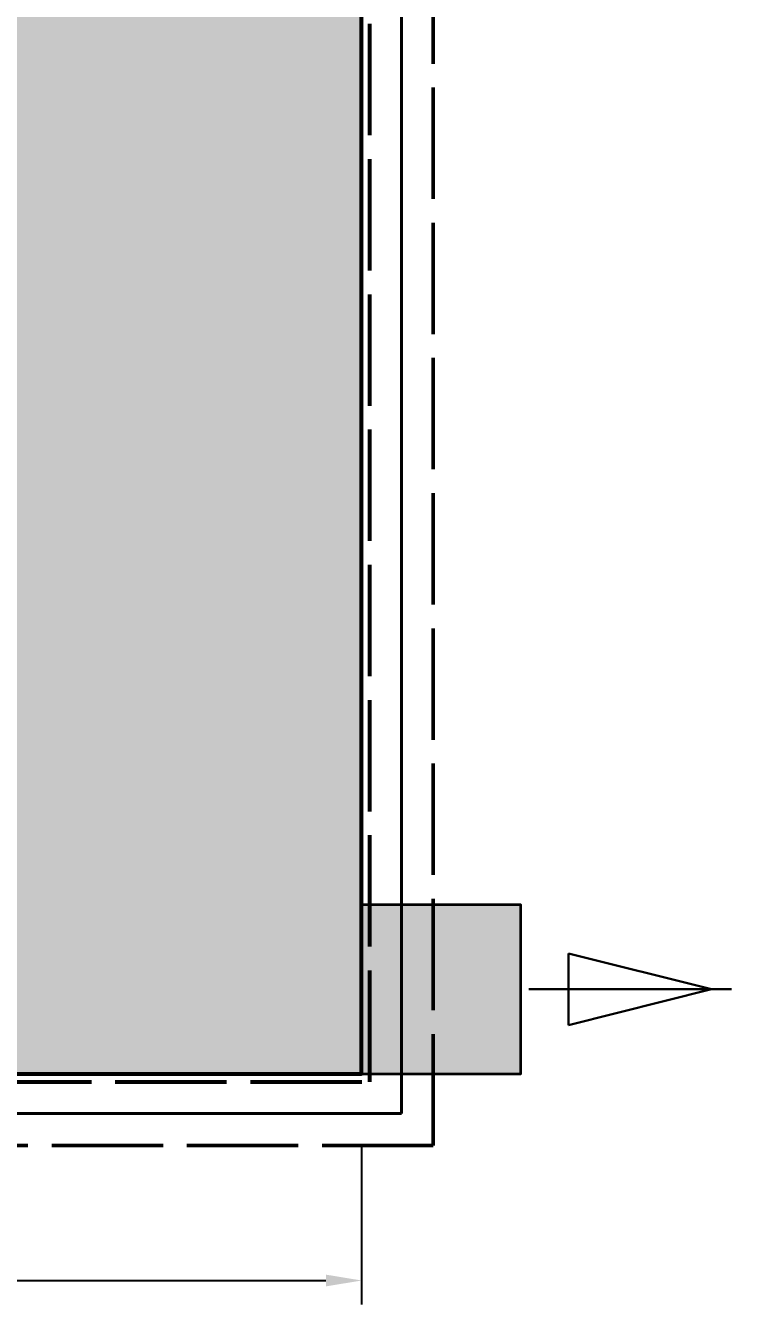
# Model space of a CAD drawing. Header units: millimetres. Extents: x -1213 to 3778, y -853 to 3288.
# Drawn here: x 3152 to 3778, y -205 to 930 of the extents above; entities that cross this region are included whole.
import ezdxf

# ---------------------------------------------------------------- set-up
doc = ezdxf.new("R2010")
doc.units = ezdxf.units.MM
doc.linetypes.add('DASH_99_21', pattern=[119.944444, 98.777778, -21.166667])
for name, color, linetype in [('DIMENSIONS', 7, 'Continuous'), ('FLOW_OUTLET', 5, 'Continuous'), ('GEOFAB', 5, 'Continuous'), ('MODULE_ART', 7, 'Continuous'), ('PIPES', 7, 'Continuous'), ('TANK', 7, 'Continuous')]:
    doc.layers.add(name, color=color, linetype=linetype)
doc.styles.add('ARIAL', font='arial.ttf')
doc.dimstyles.get("Standard").update_dxf_attribs({"dimtxt": 2.5, "dimasz": 2.5, "dimexe": 1.25, "dimexo": 0.625, "dimtad": 1, "dimcen": 2.5, "dimazin": 3, "dimtfac": 1, "dimtmove": 0, "dimatfit": 3})

# ---------------------------------------------------------------- blocks, each defined once
blk = doc.blocks.new('atlancube_face')
at = {"true_color": 0x000000}
blk.add_solid([(-1.8, -1.8), (1151.8, -1.8), (-1.8, 781.8), (1151.8, 781.8)], dxfattribs=at)

msp = doc.modelspace()

# ---------------------------------------------------------------- linework, layer by layer
at = {"layer": 'FLOW_OUTLET', "color": 5, "lineweight": 30}
for p, q in [((3633.4, 106.8), (3760.4, 75)), ((3633.4, 43.2), (3633.4, 106.8)), ((3598.2, 75), (3778.1, 75)), ((3633.4, 43.2), (3760.4, 75))]:
    msp.add_line(p, q, dxfattribs=at)
at = {"layer": 'GEOFAB', "color": 5, "linetype": 'DASH_99_21', "lineweight": 50}
for p, q in [((3513.5, -63.5), (3513.5, 2088.2)), ((-63.5, -63.5), (3513.5, -63.5))]:
    msp.add_line(p, q, dxfattribs=at)
at = {"layer": 'GEOFAB', "color": 6, "lineweight": 40}
for p, q in [((3485.3, -35.3), (3485.3, 2060)), ((-35.3, -35.3), (3485.3, -35.3))]:
    msp.add_line(p, q, dxfattribs=at)
at = {"layer": 'GEOFAB', "color": 5, "linetype": 'DASH_99_21', "lineweight": 53}
msp.add_lwpolyline([(-7.1, -7.1), (3457.1, -7.1), (3457.1, 1567.1), (-7.1, 1567.1)], close=True, dxfattribs=at)
at = {"layer": 'PIPES', "lineweight": 35}
msp.add_lwpolyline([(3450, 0), (3591.1, 0), (3591.1, 150), (3450, 150)], close=True, dxfattribs=at)
at = {"layer": 'PIPES', "true_color": 0xbfbfbf}
msp.add_solid([(3450, 0), (3591.1, 0), (3450, 150), (3591.1, 150)], dxfattribs=at)
at = {"layer": 'TANK', "lineweight": 53}
msp.add_lwpolyline([(0, 0), (3450, 0), (3450, 1560), (0, 1560)], close=True, dxfattribs=at)

# ---------------------------------------------------------------- block references
at = {"layer": 'MODULE_ART'}
for p in [(2300, 780), (2300, 0)]:
    msp.add_blockref('atlancube_face', p, dxfattribs=at)

# ---------------------------------------------------------------- dimensions: what is measured, and where the dimension line sits
at = {"layer": 'DIMENSIONS'}
msp.add_linear_dim(base=(0, -183.4), p1=(0, -63.5), p2=(3450, -63.5), dimstyle='Standard', override={"dimtxt": 40.414222, "dimasz": 31.75, "dimexe": 21.166667, "dimexo": 0, "dimgap": 17.638889, "dimtad": 1, "dimtih": 0, "dimtoh": 0, "dimdec": 0, "dimtxsty": 'ARIAL', "dimclrd": 7, "dimclre": 7, "dimclrt": 7}, dxfattribs=at).render()

doc.saveas('drawing.dxf')
